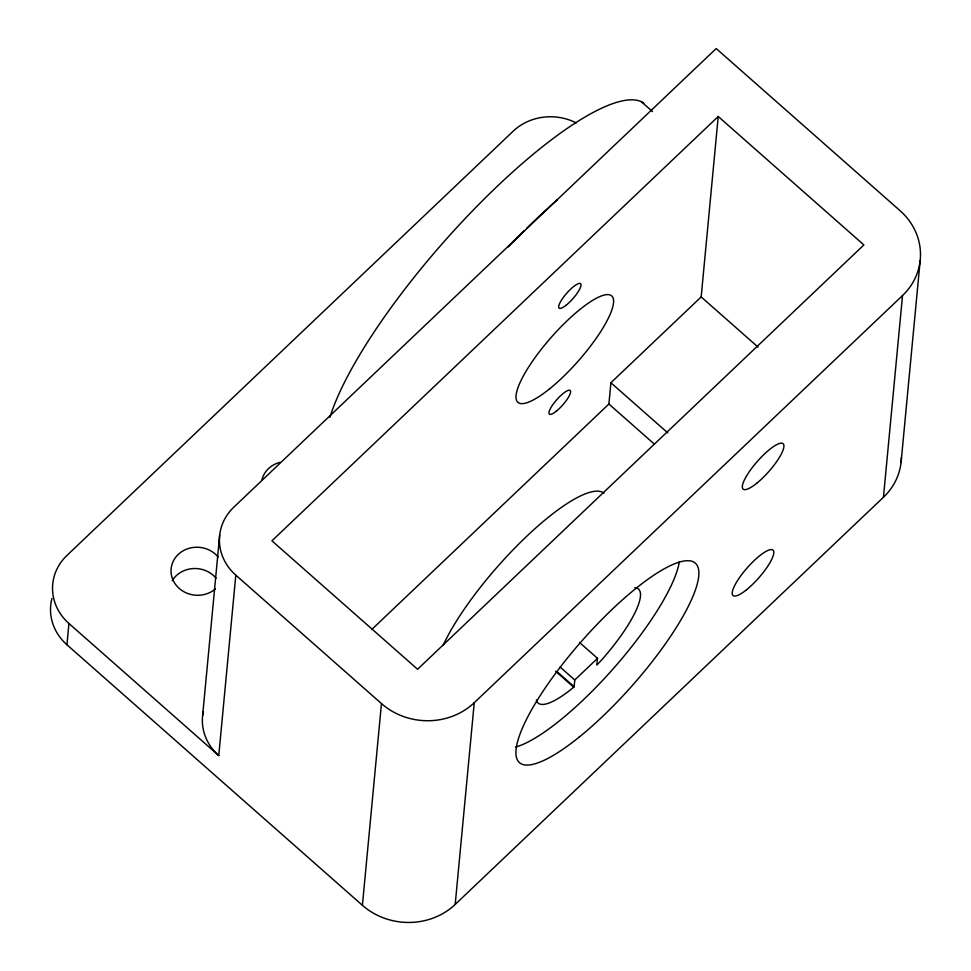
<?xml version="1.0" encoding="UTF-8"?>
<svg xmlns="http://www.w3.org/2000/svg" width="971" height="971" viewBox="0 0 971 971"><rect width="100%" height="100%" fill="white"/><g stroke="black" fill="none" stroke-linecap="round" stroke-linejoin="round"><path stroke-width="1.46" d="M901.416 457.232A65.688 60.008 5.4 0 1 883.452 497.261L455.193 904.426A65.688 60.008 5.4 0 1 362.401 905.3L66.938 644.768L68.941 623.479A52.604 48.065 5.4 0 1 66.914 555.461L513.186 131.182A52.555 48.004 5.4 0 1 576.313 122.941M202.636 715.481L219.689 535.045M68.941 623.479L218.754 755.584L235.819 575.148A52.555 48.004 5.4 0 1 233.793 507.202L716.197 48.55L899.983 210.61A65.688 60.008 5.4 0 1 902.52 295.548L883.452 497.261M362.401 905.3L381.469 703.587L235.819 575.148M455.193 904.426L474.261 702.701L902.52 295.548M536.344 699.885A75.944 19.226 -48.6 0 0 572.016 688.621L574.128 686.728L574.771 679.979L597.517 658.35L579.42 642.401M371.662 629.572L608.902 404.033L610.905 382.744L701.171 296.932L718.224 116.496L863.887 244.935L417.579 669.262L271.916 540.823L718.224 116.496M901.076 462.451L920.144 260.738M597.517 658.35L596.801 665.038L598.949 662.877A75.944 19.226 -48.6 0 0 634.888 587.673M641.297 101.688L652.512 111.568M701.171 296.932L758.06 347.108M610.905 382.744L667.805 432.92M608.902 404.033L654.418 444.16M560.073 667.016L574.771 679.979M557.172 671.762L574.128 686.728M555.582 671.204L573.679 687.165M443.116 645.351A125.028 31.655 -48.6 0 1 527.132 535.895A125.028 31.655 -48.6 0 1 603.962 493.183M66.938 644.768A52.604 48.065 5.4 0 1 51.949 598.427M172.195 580.743A26.278 24.008 5.4 0 1 216.096 578.218M474.261 702.701A65.688 60.008 5.4 0 1 381.469 703.587M329.922 417.312A236.875 59.984 -48.6 0 1 482.308 200.888A236.875 59.984 -48.6 0 1 643.822 103.108M508.221 246.986A236.875 59.984 -48.6 0 1 524.364 230.6M526.561 228.44A236.875 59.984 -48.6 0 1 557.39 199.771M679.372 561.639A132.966 33.669 -48.6 0 1 613.284 668.679A132.966 33.669 -48.6 0 1 515.577 747.087M218.754 755.584A52.555 48.004 5.4 0 1 203.218 711.755M262.012 479.468A26.278 24.008 5.4 0 1 280.061 462.305M215.392 588.936A26.278 24.008 5.4 0 1 177.644 586.897A26.278 24.008 5.4 0 1 180.57 552.475A26.278 24.008 5.4 0 1 218.111 556.941M756.664 483.315A30.21 7.647 -48.6 0 0 783.5 444.16A30.21 7.647 -48.6 0 0 749.284 471.688A30.21 7.647 -48.6 0 0 756.664 483.315M746.541 589.737A30.21 7.647 -48.6 0 0 773.377 550.581A30.21 7.647 -48.6 0 0 739.162 578.109A30.21 7.647 -48.6 0 0 746.541 589.737M578.837 737.377A132.966 33.669 -48.6 0 0 696.947 565.061A132.966 33.669 -48.6 0 0 546.394 686.23A132.966 33.669 -48.6 0 0 578.837 737.377M566.324 305.052A16.301 4.127 -48.6 0 0 580.804 283.933A16.301 4.127 -48.6 0 0 562.355 298.789A16.301 4.127 -48.6 0 0 566.324 305.052M556.383 411.146A15.767 3.993 -48.6 0 0 570.39 390.718A15.767 3.993 -48.6 0 0 552.535 405.089A15.767 3.993 -48.6 0 0 556.383 411.146M549.562 388.861A70.944 17.964 -48.6 0 0 612.58 296.92A70.944 17.964 -48.6 0 0 532.254 361.576A70.944 17.964 -48.6 0 0 549.562 388.861"/></g></svg>
